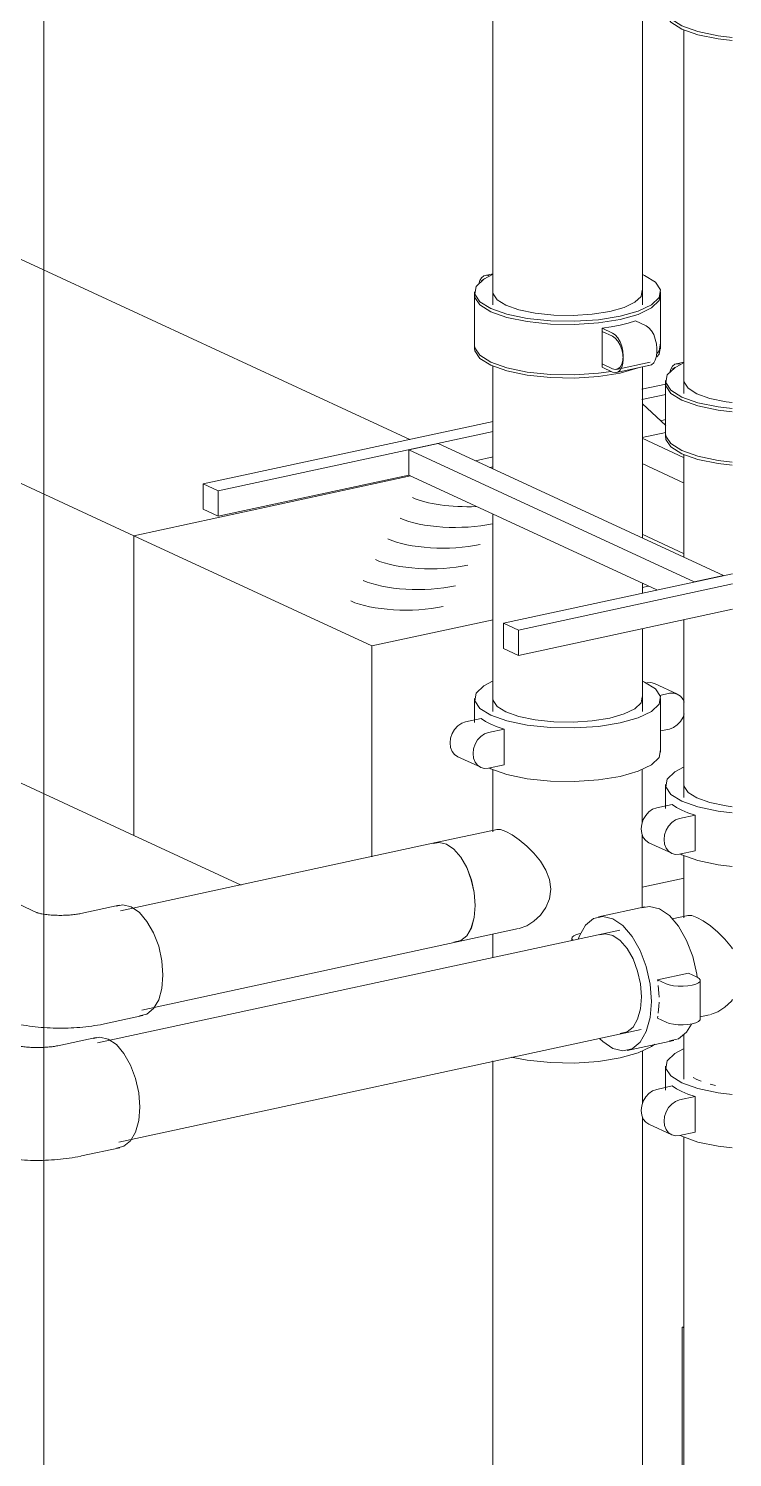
# Model space of a CAD drawing. Header units: metres. Extents: x 63 to 378, y -27 to 78.
# Drawn here: x 368.37 to 369.162, y 8.247 to 9.855 of the extents above; entities that cross this region are included whole.
import ezdxf

# ---------------------------------------------------------------- set-up
doc = ezdxf.new("R2010")
doc.units = ezdxf.units.M
for name, color, linetype, lineweight in [('A-GENM', 7, 'Continuous', 18), ('M-EQPM', 7, 'Continuous', 18), ('M-HVAC-DUCT', 7, 'Continuous', 18), ('P-PIPE', 7, 'Continuous', 18)]:
    doc.layers.add(name, color=color, linetype=linetype, lineweight=lineweight)
doc.layers.add('G-ANNO-SYMB', color=7, linetype='Continuous', lineweight=9, true_color=0x0091c9)

# ---------------------------------------------------------------- blocks, each defined once
blk = doc.blocks.new('Victaulic-IPS-Tee-Reducing Tee-No 20-25 - AC-2696743-3D BUITRON TUBERIA')
at = {"layer": 'P-PIPE', "color": 11, "true_color": 0xff8080}
for p, q in [((25.7788, 8.9241), (25.7788, 8.854)), ((25.7837, 8.8567), (25.7657, 8.8528)), ((25.7973, 8.7427), (25.8078, 8.7449)), ((25.7788, 8.7228), (25.7788, 8.6724))]:
    blk.add_line(p, q, dxfattribs=at)
for points in [[(25.7833, 8.8566, 0), (25.7876, 8.8566, 0), (25.7934, 8.8545, 0)], [(25.7934, 8.8545, 0), (25.8006, 8.8506, 0), (25.8086, 8.8449, 0), (25.8169, 8.8379, 0), (25.8249, 8.8298, 0), (25.8323, 8.8208, 0), (25.8336, 8.8189, 0)], [(25.8336, 8.7619, 0), (25.8323, 8.7603, 0), (25.8249, 8.7534, 0), (25.8169, 8.7482, 0), (25.8086, 8.7451, 0)]]:
    blk.add_polyline3d(points, dxfattribs=at)
blk = doc.blocks.new('Victaulic-IPS-Rigid Coupling Style 07-W07-107 - AC-V567-3D BUITRON TUBERIA')
at = {"layer": 'P-PIPE', "color": 11, "true_color": 0xff8080}
for p, q in [((25.7582, 8.687), (25.7582, 8.66)), ((25.7789, 8.6854), (25.7788, 8.687)), ((25.7934, 8.672), (25.7892, 8.6742)), ((25.7983, 8.67), (25.7934, 8.672)), ((25.7482, 8.6609), (25.7656, 8.6647)), ((25.7914, 8.6528), (25.7739, 8.649)), ((25.7914, 8.6126), (25.7914, 8.6528)), ((25.8143, 8.6653), (25.8082, 8.6668)), ((25.7393, 8.6216), (25.7651, 8.6097)), ((25.7739, 8.6088), (25.7914, 8.6126)), ((25.7764, 8.6081), (25.7745, 8.609))]:
    blk.add_line(p, q, dxfattribs=at)
for points in [[(25.7785, 8.7066, 0), (25.7685, 8.7013, 0), (25.76, 8.6931, 0), (25.7585, 8.6845, 0), (25.7641, 8.676, 0), (25.7764, 8.6683, 0)], [(25.7394, 8.6216, 0), (25.7358, 8.624, 0), (25.733, 8.6275, 0), (25.7313, 8.632, 0), (25.7307, 8.6371, 0), (25.7313, 8.6424, 0), (25.733, 8.6476, 0), (25.7358, 8.6524, 0), (25.7394, 8.6563, 0), (25.7436, 8.6593, 0), (25.7482, 8.6609, 0)], [(25.7764, 8.6583, 0), (25.7704, 8.6614, 0), (25.7656, 8.6647, 0)], [(25.7764, 8.6683, 0), (25.7946, 8.6619, 0), (25.8175, 8.6571, 0), (25.8333, 8.6552, 0)], [(25.7914, 8.6528, 0), (25.7834, 8.6554, 0), (25.7764, 8.6583, 0)], [(25.7739, 8.649, 0), (25.7694, 8.6473, 0), (25.7652, 8.6444, 0), (25.7616, 8.6404, 0), (25.7588, 8.6357, 0), (25.7571, 8.6305, 0), (25.7565, 8.6251, 0), (25.7571, 8.6201, 0), (25.7588, 8.6156, 0), (25.7616, 8.612, 0), (25.7652, 8.6096, 0), (25.7694, 8.6085, 0), (25.7739, 8.6088, 0)], [(25.8333, 8.595, 0), (25.8175, 8.5969, 0), (25.7946, 8.6016, 0), (25.7764, 8.6081, 0)]]:
    blk.add_polyline3d(points, dxfattribs=at)
blk = doc.blocks.new('Victaulic-IPS-Rigid Coupling Style 07-W07-107 - AC-V568-3D BUITRON TUBERIA')
at = {"layer": 'P-PIPE', "color": 11, "true_color": 0xff8080}
for p, q in [((25.7582, 9.0039), (25.7582, 8.9769)), ((25.7934, 8.9889), (25.7835, 8.9951)), ((25.7482, 8.9778), (25.7656, 8.9816)), ((25.8081, 8.9837), (25.7934, 8.9889)), ((25.8265, 8.9799), (25.8081, 8.9837)), ((25.8333, 8.979), (25.8265, 8.9799)), ((25.7914, 8.9697), (25.7739, 8.9659)), ((25.7914, 8.9295), (25.7914, 8.9697)), ((25.7393, 8.9385), (25.7651, 8.9266)), ((25.7739, 8.9257), (25.7914, 8.9295)), ((25.7764, 8.925), (25.7745, 8.9259))]:
    blk.add_line(p, q, dxfattribs=at)
for points in [[(25.7784, 9.0234, 0), (25.7685, 9.0182, 0), (25.76, 9.01, 0), (25.7585, 9.0014, 0), (25.7641, 8.9929, 0), (25.7764, 8.9852, 0)], [(25.7835, 8.9951, 0), (25.779, 9.0019, 0), (25.7788, 9.0039, 0)], [(25.7394, 8.9385, 0), (25.7358, 8.9409, 0), (25.733, 8.9444, 0), (25.7313, 8.9489, 0), (25.7307, 8.954, 0), (25.7313, 8.9593, 0), (25.733, 8.9645, 0), (25.7358, 8.9693, 0), (25.7394, 8.9732, 0), (25.7436, 8.9762, 0), (25.7482, 8.9778, 0)], [(25.7764, 8.9752, 0), (25.7704, 8.9783, 0), (25.7656, 8.9816, 0)], [(25.7764, 8.9852, 0), (25.7946, 8.9788, 0), (25.8175, 8.974, 0), (25.8333, 8.9721, 0)], [(25.7914, 8.9697, 0), (25.7834, 8.9723, 0), (25.7764, 8.9752, 0)], [(25.7739, 8.9659, 0), (25.7694, 8.9642, 0), (25.7652, 8.9613, 0), (25.7616, 8.9573, 0), (25.7588, 8.9526, 0), (25.7571, 8.9474, 0), (25.7565, 8.942, 0), (25.7571, 8.937, 0), (25.7588, 8.9325, 0), (25.7616, 8.9289, 0), (25.7652, 8.9265, 0), (25.7694, 8.9254, 0), (25.7739, 8.9257, 0)], [(25.8333, 8.9119, 0), (25.8175, 8.9138, 0), (25.7946, 8.9185, 0), (25.7764, 8.925, 0)]]:
    blk.add_polyline3d(points, dxfattribs=at)
blk = doc.blocks.new('Victaulic-IPS-Tee-Reducing Tee-No 20-25 - AC-2698343-3D BUITRON TUBERIA')
at = {"layer": 'P-PIPE', "color": 1, "true_color": 0xff0000}
for p, q in [((25.5637, 9.0209), (25.5637, 8.9509)), ((25.732, 8.9615), (25.732, 9.0211)), ((25.5686, 8.9535), (25.4995, 8.9386)), ((25.732, 8.8652), (25.732, 8.947)), ((25.5236, 8.8268), (25.5927, 8.8418)), ((25.5637, 8.8358), (25.5637, 8.8088))]:
    blk.add_line(p, q, dxfattribs=at)
for points in [[(25.5683, 8.9534, 0), (25.5725, 8.9534, 0), (25.5784, 8.9513, 0)], [(25.5784, 8.9513, 0), (25.5855, 8.9474, 0), (25.5935, 8.9417, 0), (25.6018, 8.9347, 0), (25.6099, 8.9266, 0), (25.6172, 8.9176, 0), (25.6233, 8.9078, 0), (25.6276, 8.8972, 0), (25.6291, 8.8862, 0)], [(25.5115, 8.9369, 0), (25.5032, 8.9389, 0), (25.4964, 8.9376, 0)], [(25.5438, 8.8678, 0), (25.5427, 8.8823, 0), (25.5394, 8.8969, 0), (25.5343, 8.9105, 0), (25.5276, 8.9222, 0), (25.5199, 8.9312, 0), (25.5115, 8.9369, 0)], [(25.6291, 8.8862, 0), (25.6276, 8.8754, 0), (25.6233, 8.8656, 0), (25.6172, 8.8571, 0), (25.6099, 8.8502, 0), (25.6018, 8.8451, 0), (25.5935, 8.8419, 0)], [(25.5199, 8.8265, 0), (25.5276, 8.8283, 0), (25.5343, 8.8338, 0), (25.5394, 8.8427, 0), (25.5427, 8.8543, 0), (25.5438, 8.8678, 0)]]:
    blk.add_polyline3d(points, dxfattribs=at)
blk = doc.blocks.new('Victaulic-IPS-Rigid Coupling Style 07-W07-107 - AC-V608-3D BUITRON TUBERIA')
at = {"layer": 'P-PIPE', "color": 1, "true_color": 0xff0000}
for p, q in [((25.7344, 9.1194), (25.7321, 9.1204)), ((25.7715, 9.1058), (25.7457, 9.1177)), ((25.7626, 9.1067), (25.7516, 9.1043)), ((25.5431, 9.1007), (25.5431, 9.0737)), ((25.564, 9.0987), (25.5637, 9.1007)), ((25.5685, 9.0919), (25.564, 9.0987)), ((25.5784, 9.0857), (25.5685, 9.0919)), ((25.7237, 9.0892), (25.7117, 9.0834)), ((25.7526, 9.0404), (25.7526, 9.1007)), ((25.5331, 9.0746), (25.5505, 9.0784)), ((25.593, 9.0805), (25.5784, 9.0857)), ((25.6114, 9.0767), (25.593, 9.0805)), ((25.6323, 9.0746), (25.6114, 9.0767)), ((25.6542, 9.0742), (25.6323, 9.0746)), ((25.6757, 9.0756), (25.6542, 9.0742)), ((25.6953, 9.0787), (25.6757, 9.0756)), ((25.7117, 9.0834), (25.6953, 9.0787)), ((25.5763, 9.0665), (25.5589, 9.0627)), ((25.5763, 9.0263), (25.5763, 9.0665)), ((25.7524, 9.0643), (25.7626, 9.0665)), ((25.5242, 9.0353), (25.55, 9.0234)), ((25.5589, 9.0225), (25.5763, 9.0263)), ((25.5613, 9.0218), (25.5594, 9.0227))]:
    blk.add_line(p, q, dxfattribs=at)
for points in [[(25.5634, 9.1203, 0), (25.5534, 9.115, 0), (25.5449, 9.1068, 0), (25.5434, 9.0982, 0), (25.549, 9.0897, 0), (25.5613, 9.082, 0)], [(25.5613, 9.082, 0), (25.5796, 9.0756, 0), (25.6025, 9.0709, 0), (25.6285, 9.0682, 0), (25.6558, 9.0677, 0), (25.6825, 9.0695, 0), (25.707, 9.0734, 0), (25.7273, 9.0791, 0), (25.7423, 9.0863, 0), (25.7508, 9.0946, 0), (25.7524, 9.1032, 0), (25.7467, 9.1116, 0), (25.7344, 9.1194, 0)], [(25.7369, 9.1186, 0), (25.7414, 9.1189, 0), (25.7456, 9.1178, 0)], [(25.7792, 9.0967, 0), (25.7778, 9.0999, 0), (25.775, 9.1034, 0), (25.7714, 9.1059, 0), (25.7672, 9.107, 0), (25.7626, 9.1067, 0)], [(25.7318, 9.1027, 0), (25.7306, 9.0958, 0), (25.7237, 9.0892, 0)], [(25.5244, 9.0353, 0), (25.5207, 9.0377, 0), (25.518, 9.0412, 0), (25.5162, 9.0457, 0), (25.5156, 9.0508, 0), (25.5162, 9.0561, 0), (25.518, 9.0613, 0), (25.5207, 9.0661, 0), (25.5244, 9.0701, 0), (25.5286, 9.073, 0), (25.5331, 9.0746, 0)], [(25.5613, 9.072, 0), (25.5554, 9.0751, 0), (25.5505, 9.0784, 0)], [(25.5763, 9.0665, 0), (25.5684, 9.0691, 0), (25.5613, 9.072, 0)], [(25.7626, 9.0665, 0), (25.7672, 9.0682, 0), (25.7714, 9.0711, 0), (25.775, 9.075, 0), (25.7778, 9.0798, 0), (25.7792, 9.0835, 0)], [(25.5589, 9.0627, 0), (25.5544, 9.061, 0), (25.5501, 9.0581, 0), (25.5465, 9.0542, 0), (25.5437, 9.0494, 0), (25.542, 9.0442, 0), (25.5414, 9.0389, 0), (25.542, 9.0338, 0), (25.5437, 9.0293, 0), (25.5465, 9.0258, 0), (25.5501, 9.0233, 0), (25.5544, 9.0222, 0), (25.5589, 9.0225, 0)], [(25.7524, 9.0429, 0), (25.7508, 9.0343, 0), (25.7423, 9.0261, 0), (25.7273, 9.0189, 0), (25.707, 9.0131, 0), (25.6825, 9.0092, 0), (25.6558, 9.0074, 0), (25.6285, 9.0079, 0), (25.6025, 9.0106, 0), (25.5796, 9.0153, 0), (25.5613, 9.0218, 0)]]:
    blk.add_polyline3d(points, dxfattribs=at)
blk = doc.blocks.new('Victaulic-IPS-Rigid Coupling Style 07-W07-107 - AC-V616-3D BUITRON TUBERIA')
at = {"layer": 'P-PIPE', "color": 1, "true_color": 0xff0000}
blk.add_polyline3d([(25.7459, 8.7118, 0), (25.7423, 8.7092, 0), (25.7273, 8.702, 0), (25.707, 8.6962, 0), (25.6825, 8.6923, 0), (25.6558, 8.6905, 0), (25.6285, 8.691, 0), (25.6025, 8.6937, 0), (25.5845, 8.6972, 0)], dxfattribs=at)
blk = doc.blocks.new('Victaulic-IPS-Rigid Coupling Style 07-W07-107 - AC-V619-3D BUITRON TUBERIA')
at = {"layer": 'P-PIPE', "color": 1, "true_color": 0xff0000}
for p, q in [((25.564, 9.579), (25.555, 9.5771)), ((25.5431, 9.5584), (25.5431, 9.4982)), ((25.7306, 9.5535), (25.7237, 9.5469)), ((25.7318, 9.5604), (25.7306, 9.5535)), ((25.7526, 9.4982), (25.7526, 9.5584)), ((25.5784, 9.5434), (25.5685, 9.5496)), ((25.593, 9.5383), (25.5784, 9.5434)), ((25.6114, 9.5345), (25.593, 9.5383)), ((25.7117, 9.5411), (25.6953, 9.5365)), ((25.7237, 9.5469), (25.7117, 9.5411)), ((25.6323, 9.5323), (25.6114, 9.5345)), ((25.6542, 9.5319), (25.6323, 9.5323)), ((25.6757, 9.5333), (25.6542, 9.5319)), ((25.6953, 9.5365), (25.6757, 9.5333)), ((25.7244, 9.5258), (25.7363, 9.5203)), ((25.6986, 9.5121), (25.6866, 9.5176)), ((25.6866, 9.5176), (25.6866, 9.4775)), ((25.6866, 9.4775), (25.6986, 9.472)), ((25.703, 9.4713), (25.7408, 9.4795))]:
    blk.add_line(p, q, dxfattribs=at)
for points in [[(25.5634, 9.578, 0), (25.5534, 9.5728, 0), (25.5449, 9.5646, 0), (25.5434, 9.5559, 0), (25.549, 9.5475, 0), (25.5613, 9.5398, 0), (25.5796, 9.5333, 0), (25.6025, 9.5286, 0), (25.6285, 9.5259, 0), (25.6558, 9.5254, 0), (25.6825, 9.5272, 0), (25.707, 9.5311, 0)], [(25.5594, 9.5765, 0), (25.5563, 9.5772, 0), (25.5535, 9.5766, 0), (25.551, 9.5745, 0), (25.5491, 9.5712, 0), (25.548, 9.5677, 0)], [(25.707, 9.5311, 0), (25.7273, 9.5368, 0), (25.7423, 9.5441, 0), (25.7508, 9.5523, 0), (25.7523, 9.5609, 0), (25.7467, 9.5694, 0), (25.7344, 9.5771, 0), (25.7321, 9.5781, 0)], [(25.5685, 9.5496, 0), (25.564, 9.5564, 0), (25.5637, 9.5584, 0)], [(25.7244, 9.5258, 0), (25.7161, 9.5233, 0), (25.707, 9.521, 0)], [(25.707, 9.521, 0), (25.6971, 9.5192, 0), (25.6866, 9.5176, 0)], [(25.6986, 9.472, 0), (25.7016, 9.4712, 0), (25.7045, 9.4719, 0), (25.707, 9.4739, 0), (25.7089, 9.4772, 0), (25.7101, 9.4815, 0), (25.7105, 9.4865, 0), (25.7101, 9.4919, 0), (25.7089, 9.4973, 0), (25.707, 9.5023, 0), (25.7045, 9.5067, 0), (25.7016, 9.51, 0), (25.6986, 9.5121, 0)], [(25.7363, 9.5203, 0), (25.7394, 9.5181, 0), (25.7423, 9.5148, 0), (25.7448, 9.5105, 0), (25.7466, 9.5054, 0), (25.7478, 9.5, 0), (25.7482, 9.4947, 0), (25.7482, 9.4929, 0)], [(25.697, 9.4689, 0), (25.6825, 9.4669, 0), (25.6558, 9.4652, 0), (25.6285, 9.4656, 0), (25.6025, 9.4683, 0), (25.5796, 9.4731, 0), (25.5613, 9.4795, 0), (25.549, 9.4872, 0), (25.5434, 9.4957, 0), (25.5431, 9.4982, 0)], [(25.7523, 9.5007, 0), (25.7508, 9.492, 0), (25.7489, 9.4894, 0)]]:
    blk.add_polyline3d(points, dxfattribs=at)
blk = doc.blocks.new('Victaulic-IPS-Rigid Coupling Style 07-W07-107 - AC-V620-3D BUITRON TUBERIA')
at = {"layer": 'P-PIPE', "color": 1, "true_color": 0xff0000}
for p, q in [((25.5431, 9.5548), (25.5431, 9.4946)), ((25.7526, 9.4946), (25.7526, 9.5548)), ((25.6986, 9.5085), (25.6866, 9.514)), ((25.6866, 9.514), (25.6866, 9.4738)), ((25.6866, 9.4738), (25.6986, 9.4683)), ((25.703, 9.4677), (25.7408, 9.4759)), ((25.7273, 9.473), (25.707, 9.4672))]:
    blk.add_line(p, q, dxfattribs=at)
for points in [[(25.5548, 9.5735, 0), (25.5535, 9.573, 0), (25.551, 9.5709, 0)], [(25.5431, 9.5548, 0), (25.5434, 9.5523, 0), (25.549, 9.5439, 0), (25.5613, 9.5361, 0), (25.5796, 9.5297, 0), (25.6025, 9.525, 0), (25.6285, 9.5223, 0), (25.6558, 9.5218, 0), (25.6825, 9.5236, 0), (25.707, 9.5275, 0)], [(25.707, 9.5275, 0), (25.7273, 9.5332, 0), (25.7423, 9.5405, 0), (25.7508, 9.5487, 0), (25.7523, 9.5573, 0)], [(25.6986, 9.4683, 0), (25.7016, 9.4676, 0), (25.7045, 9.4683, 0), (25.707, 9.4703, 0), (25.7089, 9.4736, 0), (25.7101, 9.4779, 0), (25.7105, 9.4829, 0), (25.7101, 9.4883, 0), (25.7089, 9.4937, 0), (25.707, 9.4987, 0), (25.7045, 9.5031, 0), (25.7016, 9.5064, 0), (25.6986, 9.5085, 0)], [(25.707, 9.4672, 0), (25.6825, 9.4633, 0), (25.6558, 9.4615, 0), (25.6285, 9.462, 0), (25.6025, 9.4647, 0), (25.5796, 9.4695, 0), (25.5613, 9.4759, 0), (25.549, 9.4836, 0), (25.5434, 9.4921, 0), (25.5431, 9.4945, 0)], [(25.7482, 9.4929, 0), (25.7482, 9.491, 0), (25.7478, 9.486, 0), (25.7466, 9.4817, 0), (25.7448, 9.4785, 0), (25.7423, 9.4764, 0), (25.7394, 9.4757, 0)], [(25.7523, 9.4971, 0), (25.7508, 9.4884, 0), (25.7484, 9.4853, 0)]]:
    blk.add_polyline3d(points, dxfattribs=at)
blk = doc.blocks.new('Victaulic-IPS-Rigid Coupling Style 07-W07-107 - AC-V621-3D BUITRON TUBERIA')
at = {"layer": 'P-PIPE', "color": 11, "true_color": 0xff8080}
for p, q in [((25.779, 9.4795), (25.77, 9.4776)), ((25.7582, 9.4589), (25.7582, 9.3987)), ((25.779, 9.4569), (25.7788, 9.4589)), ((25.7835, 9.4501), (25.779, 9.4569)), ((25.7935, 9.4439), (25.7835, 9.4501)), ((25.8081, 9.4387), (25.7935, 9.4439)), ((25.8265, 9.4349), (25.8081, 9.4387)), ((25.8333, 9.434), (25.8265, 9.4349))]:
    blk.add_line(p, q, dxfattribs=at)
for points in [[(25.7784, 9.4785, 0), (25.7685, 9.4732, 0), (25.76, 9.465, 0), (25.7585, 9.4564, 0), (25.7641, 9.4479, 0), (25.7764, 9.4402, 0), (25.7946, 9.4338, 0), (25.8175, 9.4291, 0), (25.8333, 9.4272, 0)], [(25.7745, 9.477, 0), (25.7714, 9.4777, 0), (25.7685, 9.477, 0), (25.7661, 9.475, 0), (25.7642, 9.4717, 0), (25.7631, 9.4681, 0)], [(25.8333, 9.3669, 0), (25.8175, 9.3688, 0), (25.7946, 9.3735, 0), (25.7764, 9.38, 0), (25.7641, 9.3877, 0), (25.7585, 9.3962, 0), (25.7582, 9.3997, 0)]]:
    blk.add_polyline3d(points, dxfattribs=at)
blk = doc.blocks.new('Victaulic-IPS-Rigid Coupling Style 07-W07-107 - AC-V622-3D BUITRON TUBERIA')
at = {"layer": 'P-PIPE', "color": 11, "true_color": 0xff8080}
blk.add_line((25.7582, 9.4553), (25.7582, 9.395), dxfattribs=at)
for points in [[(25.7699, 9.4739, 0), (25.7685, 9.4734, 0), (25.7661, 9.4714, 0)], [(25.7582, 9.4563, 0), (25.7585, 9.4528, 0), (25.7641, 9.4443, 0), (25.7764, 9.4366, 0), (25.7946, 9.4302, 0), (25.8175, 9.4254, 0), (25.8333, 9.4235, 0)], [(25.8333, 9.3633, 0), (25.8175, 9.3652, 0), (25.7946, 9.3699, 0), (25.7764, 9.3764, 0), (25.7641, 9.3841, 0), (25.7585, 9.3925, 0), (25.7582, 9.3961, 0)]]:
    blk.add_polyline3d(points, dxfattribs=at)
blk = doc.blocks.new('Victaulic-IPS-Rigid Coupling Style 07-W07-107 - AC-V625-3D BUITRON TUBERIA')
at = {"layer": 'P-PIPE', "color": 11, "true_color": 0xff8080}
for p, q in [((25.7791, 9.9575), (25.77, 9.9556)), ((25.7582, 9.9369), (25.7582, 9.8767))]:
    blk.add_line(p, q, dxfattribs=at)
for points in [[(25.7786, 9.9565, 0), (25.7685, 9.9512, 0), (25.76, 9.943, 0), (25.7585, 9.9344, 0), (25.7641, 9.9259, 0), (25.7764, 9.9182, 0), (25.7946, 9.9118, 0), (25.8175, 9.9071, 0), (25.8333, 9.9052, 0)], [(25.7745, 9.955, 0), (25.7714, 9.9557, 0), (25.7685, 9.955, 0), (25.7661, 9.953, 0), (25.7642, 9.9497, 0), (25.7631, 9.9461, 0)], [(25.8333, 9.912, 0), (25.8265, 9.9129, 0), (25.8081, 9.9167, 0), (25.7935, 9.9219, 0), (25.7835, 9.9281, 0), (25.779, 9.9349, 0), (25.7788, 9.9369, 0)], [(25.8333, 9.8449, 0), (25.8175, 9.8468, 0), (25.7946, 9.8515, 0), (25.7764, 9.858, 0), (25.7641, 9.8657, 0), (25.7585, 9.8742, 0), (25.7582, 9.8766, 0)]]:
    blk.add_polyline3d(points, dxfattribs=at)
blk = doc.blocks.new('Victaulic-IPS-Rigid Coupling Style 07-W07-107 - AC-V626-3D BUITRON TUBERIA')
at = {"layer": 'P-PIPE', "color": 11, "true_color": 0xff8080}
blk.add_line((25.7582, 9.9333), (25.7582, 9.873), dxfattribs=at)
for points in [[(25.7699, 9.9519, 0), (25.7685, 9.9514, 0), (25.7661, 9.9494, 0)], [(25.7582, 9.9343, 0), (25.7585, 9.9308, 0), (25.7641, 9.9223, 0), (25.7764, 9.9146, 0), (25.7946, 9.9082, 0), (25.8175, 9.9035, 0), (25.8333, 9.9015, 0)], [(25.8333, 9.8413, 0), (25.8175, 9.8432, 0), (25.7946, 9.8479, 0), (25.7764, 9.8544, 0), (25.7641, 9.8621, 0), (25.7585, 9.8705, 0), (25.7582, 9.873, 0)]]:
    blk.add_polyline3d(points, dxfattribs=at)
blk = doc.blocks.new('Elbow - PVC - AC PVC _80_-2606998-3D BUITRON TUBERIA')
at = {"layer": 'P-PIPE', "color": 1, "true_color": 0xff0000}
for p, q in [((25.0506, 8.8597), (25.0214, 8.8734)), ((25.1431, 8.8682), (25.0998, 8.8588)), ((24.9673, 8.7585), (24.9965, 8.7448)), ((25.1266, 8.7347), (25.1698, 8.744))]:
    blk.add_line(p, q, dxfattribs=at)
for points in [[(24.9548, 8.8473, 0), (24.9571, 8.8506, 0), (24.968, 8.8625, 0), (24.9807, 8.8713, 0), (24.9943, 8.8762, 0), (25.008, 8.877, 0), (25.0207, 8.8737, 0)], [(25.1396, 8.8671, 0), (25.1472, 8.8686, 0), (25.1564, 8.8663, 0), (25.1657, 8.86, 0), (25.1743, 8.85, 0), (25.1818, 8.837, 0), (25.1875, 8.8219, 0), (25.191, 8.8057, 0), (25.1923, 8.7895, 0)], [(25.05, 8.8599, 0), (25.0501, 8.8599, 0), (25.0504, 8.8598, 0), (25.0508, 8.8597, 0), (25.0514, 8.8595, 0), (25.0521, 8.8593, 0), (25.0529, 8.8591, 0), (25.0539, 8.8589, 0), (25.0549, 8.8586, 0), (25.0561, 8.8584, 0), (25.0573, 8.8582, 0), (25.0587, 8.858, 0), (25.0601, 8.8578, 0), (25.0615, 8.8576, 0), (25.0631, 8.8574, 0), (25.0647, 8.8573, 0), (25.0663, 8.8571, 0), (25.068, 8.857, 0), (25.0697, 8.8569, 0), (25.0714, 8.8568, 0), (25.0731, 8.8568, 0), (25.0749, 8.8567, 0), (25.0767, 8.8567, 0), (25.0784, 8.8567, 0), (25.0802, 8.8568, 0), (25.0819, 8.8568, 0), (25.0837, 8.8569, 0), (25.0854, 8.857, 0), (25.0871, 8.8571, 0), (25.0887, 8.8572, 0), (25.0903, 8.8574, 0), (25.0918, 8.8576, 0), (25.0933, 8.8577, 0), (25.0948, 8.8579, 0), (25.0961, 8.8581, 0), (25.0974, 8.8584, 0), (25.0986, 8.8586, 0), (25.0997, 8.8588, 0), (25.0998, 8.8588, 0)], [(24.9416, 8.8048, 0), (24.9434, 8.8207, 0), (24.9442, 8.8241, 0)], [(24.968, 8.7582, 0), (24.9571, 8.7654, 0), (24.9487, 8.7761, 0), (24.9434, 8.7896, 0), (24.9416, 8.8048, 0)], [(25.1923, 8.7895, 0), (25.191, 8.7745, 0), (25.1875, 8.7616, 0), (25.1818, 8.7518, 0), (25.1743, 8.7456, 0), (25.1657, 8.7436, 0)], [(24.9965, 8.7448, 0), (24.9998, 8.7433, 0), (25.0031, 8.7419, 0), (25.0064, 8.7407, 0), (25.0096, 8.7395, 0), (25.0128, 8.7385, 0), (25.016, 8.7375, 0), (25.0192, 8.7366, 0), (25.0224, 8.7358, 0), (25.0256, 8.735, 0), (25.0289, 8.7344, 0), (25.0321, 8.7337, 0), (25.0353, 8.7331, 0), (25.0386, 8.7326, 0), (25.0419, 8.7321, 0), (25.0452, 8.7317, 0), (25.0485, 8.7313, 0), (25.0518, 8.7309, 0), (25.0551, 8.7306, 0), (25.0585, 8.7304, 0), (25.0618, 8.7302, 0), (25.0652, 8.73, 0), (25.0685, 8.7299, 0), (25.0719, 8.7298, 0), (25.0753, 8.7297, 0), (25.0787, 8.7297, 0), (25.082, 8.7298, 0), (25.0854, 8.7299, 0), (25.0888, 8.73, 0), (25.0921, 8.7302, 0), (25.0955, 8.7304, 0), (25.0988, 8.7306, 0), (25.1021, 8.7309, 0), (25.1055, 8.7313, 0), (25.1088, 8.7317, 0), (25.1121, 8.7321, 0), (25.1153, 8.7326, 0), (25.1186, 8.7331, 0), (25.1218, 8.7337, 0), (25.1251, 8.7344, 0), (25.1266, 8.7347, 0)]]:
    blk.add_polyline3d(points, dxfattribs=at)
blk = doc.blocks.new('Victaulic-IPS-Rigid Coupling Style 07-W07-107 - Standard-V639-3D BUITRON TUBERIA')
at = {"layer": 'P-PIPE', "color": 11, "true_color": 0xff8080}
for p, q in [((25.735, 8.8664), (25.6826, 8.8551)), ((25.6527, 8.8309), (25.6527, 8.828)), ((25.6837, 8.8348), (25.6905, 8.8361)), ((25.6905, 8.8361), (25.6988, 8.8341)), ((25.6988, 8.8341), (25.7071, 8.8284)), ((25.7071, 8.8284), (25.7149, 8.8194)), ((25.7149, 8.8194), (25.7216, 8.8077)), ((25.7216, 8.8077), (25.7267, 8.7941)), ((25.7267, 8.7941), (25.7299, 8.7795)), ((25.7839, 8.7918), (25.749, 8.7843)), ((25.749, 8.7843), (25.7587, 8.7798)), ((25.749, 8.7843), (25.7493, 8.7825)), ((25.7936, 8.7873), (25.7839, 8.7918)), ((25.7973, 8.7402), (25.7973, 8.7836)), ((25.7299, 8.7795), (25.731, 8.765)), ((25.7299, 8.7515), (25.7267, 8.7399)), ((25.731, 8.765), (25.7299, 8.7515)), ((25.7267, 8.7399), (25.7216, 8.731)), ((25.7494, 8.7434), (25.749, 8.7409)), ((25.7587, 8.7364), (25.749, 8.7409)), ((25.715, 8.7047), (25.7675, 8.716))]:
    blk.add_line(p, q, dxfattribs=at)
for points in [[(25.7309, 8.8651, 0), (25.74, 8.8669, 0), (25.7512, 8.8642, 0)], [(25.7512, 8.8642, 0), (25.7625, 8.8565, 0), (25.7729, 8.8444, 0), (25.7819, 8.8286, 0), (25.7888, 8.8103, 0), (25.7932, 8.7907, 0), (25.7936, 8.7872, 0)], [(25.6988, 8.8529, 0), (25.6876, 8.8556, 0), (25.6771, 8.8532, 0), (25.6681, 8.8457, 0), (25.6612, 8.8338, 0), (25.6598, 8.8299, 0)], [(25.6988, 8.7069, 0), (25.71, 8.7042, 0), (25.7205, 8.7066, 0), (25.7295, 8.7141, 0), (25.7364, 8.726, 0), (25.7407, 8.7416, 0), (25.7422, 8.7598, 0), (25.7407, 8.7794, 0), (25.7364, 8.799, 0), (25.7295, 8.8173, 0), (25.7205, 8.8331, 0), (25.71, 8.8452, 0), (25.6988, 8.8529, 0)], [(25.6619, 8.8364, 0), (25.6578, 8.8353, 0), (25.6548, 8.8338, 0), (25.6531, 8.8322, 0), (25.6528, 8.8304, 0), (25.6539, 8.8287, 0)], [(25.7587, 8.7798, 0), (25.7624, 8.7785, 0), (25.767, 8.7775, 0), (25.7722, 8.777, 0), (25.7778, 8.7769, 0), (25.7832, 8.7773, 0), (25.7881, 8.778, 0), (25.7922, 8.7792, 0), (25.7952, 8.7807, 0), (25.797, 8.7823, 0), (25.7973, 8.7841, 0), (25.7961, 8.7858, 0), (25.7936, 8.7873, 0)], [(25.7499, 8.7778, 0), (25.7507, 8.7691, 0), (25.7509, 8.7645, 0)], [(25.7509, 8.7589, 0), (25.7507, 8.7545, 0), (25.7499, 8.7465, 0)], [(25.7973, 8.7407, 0), (25.797, 8.739, 0), (25.7952, 8.7373, 0), (25.7922, 8.7358, 0), (25.7881, 8.7347, 0), (25.7832, 8.7339, 0), (25.7778, 8.7335, 0), (25.7722, 8.7336, 0), (25.767, 8.7342, 0), (25.7624, 8.7351, 0), (25.7587, 8.7364, 0)], [(25.7874, 8.7342, 0), (25.7819, 8.7254, 0), (25.7729, 8.7179, 0), (25.7625, 8.7155, 0)], [(25.6838, 8.7183, 0), (25.6876, 8.7146, 0), (25.6988, 8.7069, 0)], [(25.7216, 8.731, 0), (25.7149, 8.7255, 0), (25.7071, 8.7237, 0)]]:
    blk.add_polyline3d(points, dxfattribs=at)
blk = doc.blocks.new('Elbow - PVC - AC PVC _80_-2698372-3D BUITRON TUBERIA')
at = {"layer": 'P-PIPE', "color": 11, "true_color": 0xff8080}
for p, q in [((25.0245, 8.7109), (24.995, 8.7246)), ((25.1171, 8.7194), (25.0738, 8.71)), ((24.9417, 8.6093), (24.9712, 8.5957)), ((25.1006, 8.5859), (25.1439, 8.5952))]:
    blk.add_line(p, q, dxfattribs=at)
for points in [[(24.9159, 8.6556, 0), (24.9177, 8.6716, 0), (24.9229, 8.6873, 0), (24.9312, 8.7016, 0), (24.9421, 8.7135, 0), (24.9547, 8.7222, 0), (24.9683, 8.7272, 0), (24.9819, 8.7281, 0), (24.9945, 8.7248, 0)], [(25.1137, 8.7183, 0), (25.1212, 8.7198, 0), (25.1305, 8.7175, 0), (25.1398, 8.7112, 0), (25.1484, 8.7012, 0), (25.1558, 8.6882, 0), (25.1615, 8.6731, 0), (25.1651, 8.6569, 0), (25.1663, 8.6407, 0)], [(25.0241, 8.7111, 0), (25.0242, 8.7111, 0), (25.0244, 8.711, 0), (25.0249, 8.7109, 0), (25.0254, 8.7107, 0), (25.0261, 8.7105, 0), (25.027, 8.7103, 0), (25.0279, 8.7101, 0), (25.029, 8.7099, 0), (25.0301, 8.7096, 0), (25.0314, 8.7094, 0), (25.0327, 8.7092, 0), (25.0341, 8.709, 0), (25.0356, 8.7088, 0), (25.0371, 8.7086, 0), (25.0387, 8.7085, 0), (25.0403, 8.7083, 0), (25.042, 8.7082, 0), (25.0437, 8.7081, 0), (25.0454, 8.708, 0), (25.0472, 8.708, 0), (25.0489, 8.7079, 0), (25.0507, 8.7079, 0), (25.0525, 8.7079, 0), (25.0542, 8.708, 0), (25.056, 8.708, 0), (25.0577, 8.7081, 0), (25.0594, 8.7082, 0), (25.0611, 8.7083, 0), (25.0627, 8.7084, 0), (25.0643, 8.7086, 0), (25.0659, 8.7088, 0), (25.0674, 8.7089, 0), (25.0688, 8.7091, 0), (25.0702, 8.7093, 0), (25.0714, 8.7096, 0), (25.0726, 8.7098, 0), (25.0737, 8.71, 0), (25.0738, 8.71, 0)], [(24.9421, 8.6091, 0), (24.9312, 8.6164, 0), (24.9229, 8.627, 0), (24.9177, 8.6404, 0), (24.9159, 8.6556, 0)], [(25.1663, 8.6407, 0), (25.1651, 8.6257, 0), (25.1615, 8.6128, 0), (25.1558, 8.603, 0), (25.1484, 8.5968, 0), (25.1398, 8.5948, 0)], [(24.9712, 8.5957, 0), (24.9745, 8.5942, 0), (24.9778, 8.5928, 0), (24.981, 8.5916, 0), (24.9843, 8.5905, 0), (24.9875, 8.5895, 0), (24.9907, 8.5885, 0), (24.9939, 8.5877, 0), (24.9971, 8.5869, 0), (25.0003, 8.5861, 0), (25.0035, 8.5854, 0), (25.0068, 8.5848, 0), (25.01, 8.5842, 0), (25.0133, 8.5837, 0), (25.0166, 8.5832, 0), (25.0198, 8.5828, 0), (25.0232, 8.5824, 0), (25.0265, 8.5821, 0), (25.0298, 8.5818, 0), (25.0332, 8.5815, 0), (25.0365, 8.5813, 0), (25.0399, 8.5812, 0), (25.0432, 8.581, 0), (25.0466, 8.581, 0), (25.05, 8.5809, 0), (25.0534, 8.5809, 0), (25.0567, 8.581, 0), (25.0601, 8.5811, 0), (25.0635, 8.5812, 0), (25.0668, 8.5814, 0), (25.0702, 8.5816, 0), (25.0735, 8.5819, 0), (25.0768, 8.5822, 0), (25.0801, 8.5826, 0), (25.0834, 8.583, 0), (25.0867, 8.5834, 0), (25.09, 8.5839, 0), (25.0933, 8.5845, 0), (25.0965, 8.5851, 0), (25.0997, 8.5857, 0), (25.1006, 8.5859, 0)]]:
    blk.add_polyline3d(points, dxfattribs=at)
blk = doc.blocks.new('soporte tuberia Ayura - 4_-V672-3D BUITRON TUBERIA')
at = {"layer": 'P-PIPE'}
for p, q in [((25.7315, 9.4374), (25.7585, 9.4432)), ((25.7585, 9.4547), (25.7316, 9.4489)), ((25.7585, 9.408), (25.7321, 9.4326)), ((25.564, 9.4127), (25.2374, 9.3423)), ((25.7585, 9.4147), (25.7526, 9.4135)), ((25.2543, 9.3344), (25.564, 9.4012)), ((25.7318, 9.3946), (25.7585, 9.4003)), ((25.7318, 9.3937), (25.779, 9.3718)), ((25.5021, 9.3879), (25.469, 9.3808)), ((25.469, 9.3808), (25.7905, 9.232)), ((25.469, 9.3523), (25.469, 9.3808)), ((25.8235, 9.2391), (25.5021, 9.3879)), ((25.564, 9.3728), (25.544, 9.3685)), ((25.779, 9.3433), (25.7318, 9.3652)), ((25.469, 9.3523), (25.2543, 9.306)), ((25.7485, 9.223), (25.469, 9.3523)), ((25.2374, 9.3423), (25.2543, 9.3344)), ((25.2374, 9.3138), (25.2374, 9.3423)), ((25.2543, 9.3344), (25.2543, 9.306)), ((25.2543, 9.306), (25.2374, 9.3138)), ((25.8335, 9.2413), (25.5757, 9.1857)), ((25.7905, 9.232), (25.8235, 9.2391)), ((25.5926, 9.1779), (25.8335, 9.2298)), ((25.8335, 9.2014), (25.5926, 9.1494)), ((25.5757, 9.1857), (25.5926, 9.1779)), ((25.5757, 9.1572), (25.5757, 9.1857)), ((25.5926, 9.1494), (25.5926, 9.1779)), ((25.5926, 9.1494), (25.5757, 9.1572))]:
    blk.add_line(p, q, dxfattribs=at)
blk = doc.blocks.new('Rectangular Elbow - Mitered - Single Thickness Vanes - LAMINA-V690-3D BUITRON TUBERIA')
at = {"layer": 'A-GENM', "color": 4, "true_color": 0x00ffff}
for centre, end_param in [((25.5351, 9.3404), 4.844844), ((25.5212, 9.3171), 5.311461), ((25.5073, 9.2938), 5.311461), ((25.4934, 9.2705), 5.311461), ((25.4795, 9.2472), 5.311461), ((25.4656, 9.224), 5.311461)]:
    blk.add_ellipse(centre, major_axis=(0.075, 0), ratio=0.315948, start_param=3.740665, end_param=end_param, dxfattribs=at)
at = {"layer": 'M-HVAC-DUCT', "color": 4, "true_color": 0x00ffff}
for p, q in [((25.564, 9.3617), (25.5604, 9.3609)), ((25.1594, 9.2841), (25.4711, 9.3514)), ((25.1594, 8.9467), (25.1594, 9.2841)), ((25.4275, 9.1601), (25.1594, 9.2841)), ((25.779, 9.2638), (25.7318, 9.2857)), ((25.7318, 9.2257), (25.7391, 9.2273)), ((25.4275, 9.1601), (25.564, 9.1895)), ((25.4275, 8.9226), (25.4275, 9.1601)), ((25.2803, 8.8908), (25.1594, 8.9467)), ((25.7791, 8.8986), (25.7318, 8.8883))]:
    blk.add_line(p, q, dxfattribs=at)
blk = doc.blocks.new('TAA - Ayura Etapa 3 - TAA - Ayura Etapa 3-V699-3D BUITRON TUBERIA')
at = {"layer": 'M-EQPM'}
for p, q in [((25.777, 8.3933), (25.779, 8.3937)), ((25.777, 8.3933), (25.779, 8.3923)), ((25.777, 7.7291), (25.777, 8.3933)), ((25.777, 7.7291), (25.779, 7.7282)), ((25.9468, 7.6505), (25.9803, 7.635))]:
    blk.add_line(p, q, dxfattribs=at)

msp = doc.modelspace()

# ---------------------------------------------------------------- linework, layer by layer
at = {"layer": 'G-ANNO-SYMB'}
msp.add_line((368.3871, 19.1381), (368.3871, -15.897), dxfattribs=at)
at = {"layer": 'M-HVAC-DUCT', "color": 4, "true_color": 0x00ffff}
for p, q in [((367.8084, 9.8509), (368.7991, 9.3925)), ((367.4368, 9.7708), (368.4884, 9.2841)), ((368.4884, 8.9467), (367.4368, 9.4334)), ((368.8, 9.3514), (368.4884, 9.2841)), ((368.4884, 9.2841), (368.4884, 8.9467)), ((369.108, 9.2638), (369.0607, 9.2857))]:
    msp.add_line(p, q, dxfattribs=at)
at = {"layer": 'P-PIPE', "color": 1, "true_color": 0xff0000}
for p, q in [((368.8927, 9.953), (368.8927, 9.5438)), ((369.061, 9.5438), (369.061, 9.9522)), ((368.8927, 9.475), (368.8927, 9.3593)), ((369.061, 9.2815), (369.061, 9.4742)), ((368.8927, 9.3085), (368.8927, 9.0861)), ((369.061, 9.2194), (369.061, 9.2306)), ((369.061, 9.0861), (369.061, 9.1795)), ((368.8284, 8.9386), (368.4733, 8.862)), ((368.8566, 8.9222), (368.8633, 8.9105)), ((368.8633, 8.9105), (368.8684, 8.8969)), ((368.8684, 8.8969), (368.8716, 8.8823)), ((368.8716, 8.8823), (368.8727, 8.8678)), ((368.8727, 8.8678), (368.8716, 8.8543)), ((368.8716, 8.8543), (368.8684, 8.8427)), ((368.8633, 8.8338), (368.8566, 8.8283)), ((368.8684, 8.8427), (368.8633, 8.8338)), ((368.4974, 8.7502), (368.8525, 8.8268)), ((368.8566, 8.8283), (368.8488, 8.8265)), ((369.061, 8.6446), (369.061, 8.7042)), ((368.8927, 8.6929), (368.8927, 6.2989)), ((369.061, 6.2989), (369.061, 8.6301))]:
    msp.add_line(p, q, dxfattribs=at)
at = {"layer": 'P-PIPE', "color": 11, "true_color": 0xff8080}
for p, q in [((369.1077, 9.8535), (369.1077, 9.4443)), ((369.1077, 9.3755), (369.1077, 9.2598)), ((369.1077, 9.1896), (369.1077, 8.9893)), ((369.0356, 8.8401), (368.4474, 8.7132)), ((368.4715, 8.6014), (369.0597, 8.7283)), ((369.1077, 8.6072), (369.1078, 6.1994))]:
    msp.add_line(p, q, dxfattribs=at)
at = {"layer": 'P-PIPE', "color": 1, "true_color": 0xff0000}
for points in [[(368.8254, 8.9376, 0), (368.8321, 8.9389, 0), (368.8405, 8.9369, 0)], [(368.8405, 8.9369, 0), (368.8488, 8.9312, 0), (368.8566, 8.9222, 0)]]:
    msp.add_polyline3d(points, dxfattribs=at)

# ---------------------------------------------------------------- block references
at = {"layer": 'M-EQPM'}
msp.add_blockref('TAA - Ayura Etapa 3 - TAA - Ayura Etapa 3-V699-3D BUITRON TUBERIA', (343.3289, 0), dxfattribs=at)
at = {"layer": 'M-HVAC-DUCT', "color": 4, "true_color": 0x00ffff}
msp.add_blockref('Rectangular Elbow - Mitered - Single Thickness Vanes - LAMINA-V690-3D BUITRON TUBERIA', (343.3289, 0), dxfattribs=at)
at = {"layer": 'P-PIPE', "color": 11, "true_color": 0xff8080}
for name in ['Victaulic-IPS-Rigid Coupling Style 07-W07-107 - AC-V625-3D BUITRON TUBERIA', 'Victaulic-IPS-Rigid Coupling Style 07-W07-107 - AC-V626-3D BUITRON TUBERIA', 'Victaulic-IPS-Rigid Coupling Style 07-W07-107 - AC-V621-3D BUITRON TUBERIA', 'Victaulic-IPS-Rigid Coupling Style 07-W07-107 - AC-V622-3D BUITRON TUBERIA', 'Victaulic-IPS-Rigid Coupling Style 07-W07-107 - AC-V568-3D BUITRON TUBERIA', 'Victaulic-IPS-Tee-Reducing Tee-No 20-25 - AC-2696743-3D BUITRON TUBERIA', 'Victaulic-IPS-Rigid Coupling Style 07-W07-107 - Standard-V639-3D BUITRON TUBERIA', 'Elbow - PVC - AC PVC _80_-2698372-3D BUITRON TUBERIA', 'Victaulic-IPS-Rigid Coupling Style 07-W07-107 - AC-V567-3D BUITRON TUBERIA']:
    msp.add_blockref(name, (343.3289, 0), dxfattribs=at)
at = {"layer": 'P-PIPE', "color": 1, "true_color": 0xff0000}
for name in ['Victaulic-IPS-Rigid Coupling Style 07-W07-107 - AC-V619-3D BUITRON TUBERIA', 'Victaulic-IPS-Rigid Coupling Style 07-W07-107 - AC-V620-3D BUITRON TUBERIA', 'Victaulic-IPS-Rigid Coupling Style 07-W07-107 - AC-V608-3D BUITRON TUBERIA', 'Victaulic-IPS-Tee-Reducing Tee-No 20-25 - AC-2698343-3D BUITRON TUBERIA', 'Elbow - PVC - AC PVC _80_-2606998-3D BUITRON TUBERIA', 'Victaulic-IPS-Rigid Coupling Style 07-W07-107 - AC-V616-3D BUITRON TUBERIA']:
    msp.add_blockref(name, (343.3289, 0), dxfattribs=at)
at = {"layer": 'P-PIPE'}
msp.add_blockref('soporte tuberia Ayura - 4_-V672-3D BUITRON TUBERIA', (343.3289, 0), dxfattribs=at)

doc.saveas('drawing.dxf')
